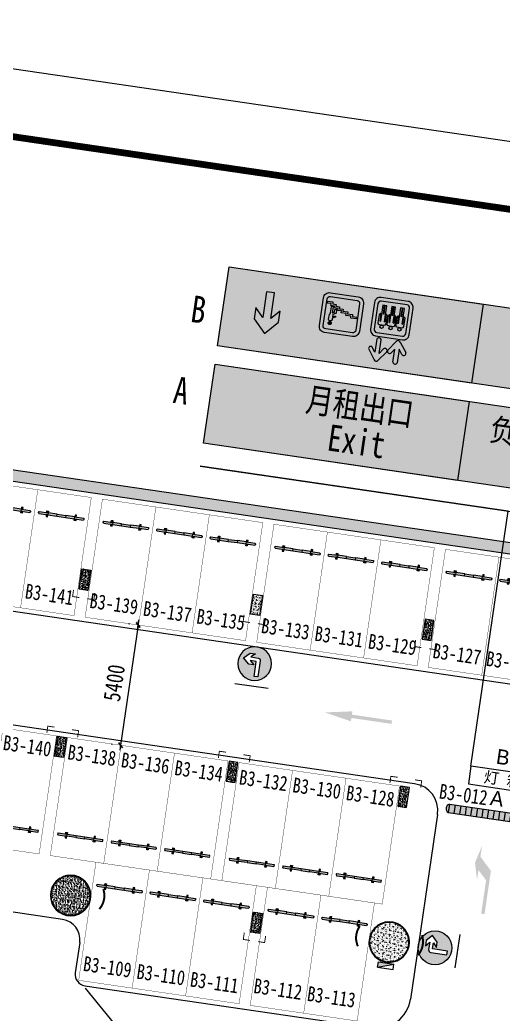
# Model space of a CAD drawing. Header units: inches. Extents: x -414268 to 632271, y -366004 to 318730.
# Drawn here: x 154010 to 175473, y 165800 to 209968 of the extents above; entities that cross this region are included whole.
import ezdxf

# ---------------------------------------------------------------- set-up
doc = ezdxf.new("R2010")
doc.units = ezdxf.units.IN
doc.header["$LTSCALE"] = 1200
doc.header["$MEASUREMENT"] = 0
doc.linetypes.add('DOTE', pattern=[2.42, 2, -0.2, 0.02, -0.2])
doc.layers.get('0').update_dxf_attribs({"linetype": 'CONTINUOUS', "lineweight": 0})
doc.layers.get('DEFPOINTS').update_dxf_attribs({"linetype": 'CONTINUOUS', "lineweight": 0})
for name, color, linetype, lineweight in [('0--PAI--', 7, 'CONTINUOUS', 0), ('0--PAI--BLACK', 7, 'CONTINUOUS', 0), ('0--PAI--BLUE', 5, 'CONTINUOUS', 0), ('0--PAI--HUANG', 40, 'CONTINUOUS', 0), ('0--尺寸', 3, 'CONTINUOUS', 0), ('0--弧型立面标', 7, 'CONTINUOUS', 0), ('0--挡车架', 7, 'CONTINUOUS', 0), ('0--灯箱字(黄底黑字)', 7, 'CONTINUOUS', 0), ('0--灯箱编号', 3, 'CONTINUOUS', 0), ('0--直行箭头', 7, 'CONTINUOUS', 0), ('0--立面标', 7, 'CONTINUOUS', 0), ('0--路缘线', 1, 'CONTINUOUS', 0), ('0--转弯箭头', 7, 'CONTINUOUS', 0), ('0-增加车位', 6, 'CONTINUOUS', 0), ('0－－车位', 4, 'CONTINUOUS', 0), ('0－－车位号码', 7, 'CONTINUOUS', 0), ('7', 7, 'CONTINUOUS', 0), ('COL-GRID-UG-2$0$A-ANNO-DIM', 7, 'CONTINUOUS', 0), ('COL-GRID-UG-2$0$A-CORE-PAR', 7, 'CONTINUOUS', 0), ('COL-GRID-UG-2$0$A-MTRL-HTC', 7, 'CONTINUOUS', 0), ('COL-GRID-UG-2$0$STR-COMP-0', 7, 'CONTINUOUS', 0), ('COL-GRID-UG-2$0$STR-COMP-4', 7, 'CONTINUOUS', 0), ('COL-HATCH', 7, 'CONTINUOUS', 0), ('COLUMN', 7, 'CONTINUOUS', 0), ('DOTE', 7, 'DOTE', 0), ('HATCH', 7, 'CONTINUOUS', 0), ('HY消火栓', 7, 'CONTINUOUS', 0), ('PUB_TEXT', 7, 'CONTINUOUS', 0), ('PUB_TITLE', 7, 'CONTINUOUS', 0), ('WALL', 7, 'CONTINUOUS', 0)]:
    doc.layers.add(name, color=color, linetype=linetype, lineweight=lineweight)
doc.layers.add('0--灯箱--字', color=7, linetype='CONTINUOUS', lineweight=0, true_color=0xf7f7f7)
doc.layers.add('0-栋牌字体', color=7, linetype='CONTINUOUS', lineweight=0, true_color=0xf7f7f7)
doc.styles.add('-宋体', font='', dxfattribs={"width": 0.8})
doc.styles.add('-黑体', font='simhei.ttf', dxfattribs={"width": 0.8})
doc.styles.add('COL-GRID-UG-1_8A_200701112', font='romans.shx', dxfattribs={"width": 0.85})
doc.styles.add('方正大黑', font='', dxfattribs={"width": 0.8})
doc.styles.get('-宋体').set_extended_font_data('SimSun')
doc.styles.get('方正大黑').set_extended_font_data('FZDaHei-B02S')
doc.dimstyles.new('DIMN150', dxfattribs={"dimscale": 1.5, "dimtxt": 250, "dimasz": 1, "dimexe": 250, "dimexo": 300, "dimgap": 150, "dimtad": 1, "dimdec": 0, "dimzin": 0, "dimdsep": 46, "dimtxsty": 'COL-GRID-UG-1_8A_200701112', "dimblk": '_DIMX', "dimcen": 0.09, "dimdle": 0.375, "dimclrd": 1, "dimclre": 1, "dimclrt": 7, "dimadec": 0, "dimazin": 0, "dimtfac": 1, "dimtdec": 0, "dimtix": 1, "dimtmove": 0, "dimatfit": 3, "dimldrblk": '_DIMX', "dimfxl": 250, "dimtolj": 1, "dimtzin": 0, "dimarcsym": 0})

# ---------------------------------------------------------------- blocks, each defined once
blk = doc.blocks.new('COL-GRID-UG-2$0$_8')
at = {"layer": 'COL-GRID-UG-2$0$STR-COMP-4'}
h = blk.add_hatch(dxfattribs=at)
h.set_pattern_fill('AR-CONC', color=251, scale=0.02, angle=8.3206, style=0)
h.set_pattern_definition([(50, (-65.09035, -5.26929), (0.14345204, -0.01255043), [0.015, -0.165]), (355, (-65.09035, -5.26929), (-0.02775027, 0.15043843), [0.012, -0.132]), (100.4514, (-65.0784, -5.27034), (0.11570188, 0.1378879), [0.01274804, -0.14022842]), (46.1842, (-65.09035, -5.2293), (0.2134482, -0.0331038), [0.0225, -0.2475]), (96.6356, (-65.07256, -5.23205), (0.18693254, 0.1948236), [0.01912206, -0.2103426]), (351.1842, (-65.09035, -5.2293), (0.1869324, 0.1948237), [0.018, -0.198]), (21, (-65.07035, -5.23929), (0.1193814, -0.08052378), [0.015, -0.165]), (326, (-65.07035, -5.23929), (0.04866307, 0.14503), [0.012, -0.132]), (71.4514, (-65.0604, -5.246), (0.16804453, 0.0645061), [0.01274804, -0.14022842]), (37.5, (-65.09035, -5.26929), (0.00243197, 0.06657877), [0, -0.1304, 0, -0.134, 0, -0.1325]), (7.5, (-65.09035, -5.26929), (0.05261391, 0.07888234), [0, -0.0764, 0, -0.1274, 0, -0.0505]), (327.5, (-65.13495, -5.26929), (0.106764487, -0.004510974), [0, -0.05, 0, -0.156, 0, -0.207]), (317.5, (-65.15495, -5.26929), (0.11663723, 0.020021), [0, -0.065, 0, -0.1036, 0, -0.147])])
h.paths.add_polyline_path([(0.45, -0.2), (-0.45, -0.2), (-0.45, 0.2), (0.45, 0.2)])
at = {"layer": 'COL-GRID-UG-2$0$STR-COMP-0'}
blk.add_lwpolyline([(0.45, -0.2), (-0.45, -0.2), (-0.45, 0.2), (0.45, 0.2)], close=True, dxfattribs=at)
blk = doc.blocks.new('COL-GRID-UG-2$0$COL_1_80')
at = {"layer": 'COL-GRID-UG-2$0$A-MTRL-HTC'}
h = blk.add_hatch(dxfattribs=at)
h.set_pattern_fill('STEEL', color=256, scale=0.5, style=0)
h.set_pattern_definition([(315, (21.45, -21.45), (-0.04419417, -0.04419417), []), (315, (21.45, -21.48125), (-0.04419417, -0.04419417), [])])
edge = h.paths.add_edge_path(flags=16)
edge.add_arc((0, 0), 0.875, 0, 360)
edge = h.paths.add_edge_path()
edge.add_arc((0, 0), 0.9, 0, 360)
h = blk.add_hatch(dxfattribs=at)
h.set_pattern_fill('AR-CONC', color=256, scale=0.025, style=0)
h.set_pattern_definition([(310, (21.45, -21.45), (0.17931505, 0.015688), [0.01875, -0.20625]), (5, (21.45, -21.45), (-0.0346878, -0.188048), [0.015, -0.165]), (259.5486, (21.46494, -21.4487), (0.1446273, -0.1723599), [0.015935, -0.1752855]), (313.8158, (21.45, -21.5), (0.2668103, 0.0413798), [0.028125, -0.309375]), (263.3644, (21.47223, -21.49655), (0.2336657, -0.2435295), [0.0239026, -0.2629282]), (8.8158, (21.45, -21.5), (0.2336655, -0.2435297), [0.0225, -0.2475]), (339, (21.475, -21.4875), (0.14922676, 0.1006547), [0.01875, -0.20625]), (34, (21.475, -21.4875), (0.0608288, -0.1812875), [0.015, -0.165]), (288.5486, (21.48744, -21.47911), (0.2100557, -0.0806326), [0.015935, -0.1752855]), (322.5, (21.45, -21.45), (0.00303996, -0.08322346), [0, -0.163, 0, -0.1675, 0, -0.165625]), (352.5, (21.45, -21.45), (0.06576738, -0.09860293), [0, -0.0955, 0, -0.15925, 0, -0.063125]), (32.5, (21.39425, -21.45), (0.13345561, 0.00563872), [0, -0.0625, 0, -0.195, 0, -0.25875]), (42.5, (21.36925, -21.45), (0.14579654, -0.02502625), [0, -0.08125, 0, -0.1295, 0, -0.18375])])
edge = h.paths.add_edge_path()
edge.add_arc((0, 0), 0.875, 0, 360)
at = {"layer": 'COL-GRID-UG-2$0$A-CORE-PAR'}
for radius in [0.9, 0.875]:
    blk.add_circle((0, 0), radius, dxfattribs=at)
blk = doc.blocks.new('HY')
for p, q in [((0, 0), (0.24, 0)), ((0, 0), (0.24, -0.7)), ((0, 0), (0, -0.7)), ((0.24, 0), (0.24, -0.7)), ((0, -0.7), (0.24, -0.7))]:
    blk.add_line(p, q)
blk.add_solid([(0, 0), (0.24, 0), (0.24, -0.7)])
blk = doc.blocks.new('A$C47DC52A3')
at = {"layer": 'DOTE'}
blk.add_circle((13969, 13969), 13969, dxfattribs=at)
at = {"layer": 'WALL'}
blk.add_lwpolyline([(16019, 24119), (16278, 24119), (16278, 23369), (16019, 23369), (16019, 21869), (16169, 21869), (16169, 23269), (16378, 23269), (16378, 24119), (16169, 24119), (16169, 24119), (16019, 24119)], close=True, dxfattribs=at)
blk = doc.blocks.new('A$C6F4820FC')
at = {"layer": '0--挡车架'}
h = blk.add_hatch(color=256, dxfattribs=at)
h.paths.add_polyline_path([(2018, 79, 0.395204), (2018, 169), (1617, 169), (1617, 79), (1684, 79)])
h.paths.add_polyline_path([(819, 169), (819, 79), (1217, 79), (1217, 169)])
h.paths.add_polyline_path([(418, 79), (418, 169), (351, 169), (18, 169, 0.395204), (18, 79)])
h = blk.add_hatch(color=256, dxfattribs=at)
h.paths.add_polyline_path([(1617, 169), (1684, 169), (1684, 249), (1617, 249)])
h.paths.add_polyline_path([(1639, 209, -1), (1663, 209, -1)], flags=16)
h.paths.add_polyline_path([(1617, 0), (1684, 0), (1684, 79), (1617, 79)])
h.paths.add_polyline_path([(1639, 40, -1), (1663, 40, -1)], flags=16)
h.paths.add_polyline_path([(351, 249), (351, 169), (418, 169), (418, 249)])
h.paths.add_polyline_path([(397, 209, 1), (372, 209, 1)], flags=16)
h.paths.add_polyline_path([(418, 79), (351, 79), (351, 0), (418, 0)])
h.paths.add_polyline_path([(372, 40, -1), (397, 40, -1)], flags=16)
h = blk.add_hatch(color=40, dxfattribs=at)
h.paths.add_polyline_path([(1217, 169), (1217, 79), (1617, 79), (1617, 169)])
h.paths.add_polyline_path([(819, 79), (819, 169), (418, 169), (418, 79)])
for p, q in [((18, 169), (418, 169)), ((18, 79), (418, 79)), ((819, 169), (1217, 169)), ((819, 79), (1217, 79)), ((1617, 169), (2018, 169)), ((1617, 79), (2018, 79))]:
    blk.add_line(p, q, dxfattribs=at)
for points in [[(418, 169), (351, 169), (351, 249), (418, 249)], [(418, 79), (351, 79), (351, 0), (418, 0)], [(1617, 169), (1684, 169), (1684, 249), (1617, 249)], [(1617, 79), (1684, 79), (1684, 0), (1617, 0)]]:
    blk.add_lwpolyline(points, close=True, dxfattribs=at)
at = {"layer": '0--挡车架', "color": 0}
for points in [[(819, 169), (819, 79), (418, 79), (418, 169)], [(1617, 169), (1617, 79), (1217, 79), (1217, 169)]]:
    blk.add_lwpolyline(points, close=True, dxfattribs=at)
at = {"layer": '0--挡车架'}
for centre in [(385, 209), (385, 40), (1651, 209), (1651, 40)]:
    blk.add_circle(centre, 12.1, dxfattribs=at)
for centre, start, end in [((66, 124), 136.8717, 223.1283), ((1970, 124), 316.8717, 43.1283)]:
    blk.add_arc(centre, 65.8, start, end, dxfattribs=at)
blk = doc.blocks.new('A$C001A7B1A')
at = {"layer": '0－－车位', "const_width": 15}
blk.add_lwpolyline([(2407, 5308), (7, 5308), (7, 7), (2407, 7)], close=True, dxfattribs=at)
at = {"layer": '0--挡车架'}
blk.add_blockref('A$C6F4820FC', (190, 883), dxfattribs=at)
blk = doc.blocks.new('A$C29882D7A')
at = {"layer": '0--PAI--BLACK'}
h = blk.add_hatch(color=256, dxfattribs=at)
h.paths.add_polyline_path([(3875, 380), (3875, 0, 0.657895)])
h.paths.add_polyline_path([(3375, 0), (3625, 0), (3625, 380), (3375, 380)])
h.paths.add_polyline_path([(3125, 380), (2875, 380), (2875, 0), (3125, 0)])
h.paths.add_polyline_path([(2625, 380), (2375, 380), (2375, 0), (2625, 0)])
h.paths.add_polyline_path([(2125, 380), (1875, 380), (1875, 0), (2125, 0)])
h.paths.add_polyline_path([(1375, 0), (1625, 0), (1625, 380), (1375, 380)])
h.paths.add_polyline_path([(1125, 380), (875, 380), (875, 0), (1125, 0)])
h.paths.add_polyline_path([(375, 0), (625, 0), (625, 380), (375, 380)])
h.paths.add_polyline_path([(125, 0), (125, 380, 0.657895)])
at = {"layer": '0--PAI--HUANG'}
h = blk.add_hatch(color=40, dxfattribs=at)
h.paths.add_polyline_path([(3625, 0), (3875, 0), (3875, 380), (3625, 380)])
h.paths.add_polyline_path([(3125, 0), (3375, 0), (3375, 380), (3125, 380)])
h.paths.add_polyline_path([(2875, 380), (2625, 380), (2625, 0), (2875, 0)])
h.paths.add_polyline_path([(2125, 0), (2375, 0), (2375, 380), (2125, 380)])
h.paths.add_polyline_path([(1875, 380), (1625, 380), (1625, 0), (1875, 0)])
h.paths.add_polyline_path([(1125, 0), (1375, 0), (1375, 380), (1125, 380)])
h.paths.add_polyline_path([(625, 0), (875, 0), (875, 380), (625, 380)])
h.paths.add_polyline_path([(375, 380), (125, 380), (125, 0), (375, 0)])
for p, q in [((125, 380), (3875, 380)), ((125, 380), (125, 0)), ((125, 0), (3875, 0)), ((375, 380), (375, 0)), ((625, 380), (625, 0)), ((875, 380), (875, 0)), ((1125, 380), (1125, 0)), ((1375, 380), (1375, 0)), ((1625, 380), (1625, 0)), ((1875, 380), (1875, 0)), ((2125, 380), (2125, 0)), ((2375, 380), (2375, 0)), ((2625, 380), (2625, 0)), ((2875, 380), (2875, 0)), ((3125, 380), (3125, 0)), ((3375, 380), (3375, 0)), ((3625, 380), (3625, 0)), ((3875, 380), (3875, 0))]:
    blk.add_line(p, q)
for centre, start, end in [((207, 190), 113.3186, 246.6814), ((3793, 190), 293.3186, 66.6814)]:
    blk.add_arc(centre, 207, start, end)
blk = doc.blocks.new('_DIMX')
blk.add_line((-150, 0), (150, 0))
at = {"const_width": 50}
blk.add_lwpolyline([(-70, -70), (70, 70)], dxfattribs=at)
blk = doc.blocks.new('*D270')
at = {"layer": '0--尺寸', "color": 0, "lineweight": -2}
for p, q in [((159263, 183085), (158482, 177745)), ((158839, 183149), (158892, 183141)), ((158058, 177806), (158111, 177798))]:
    blk.add_line(p, q, dxfattribs=at)
at = {"layer": 'DEFPOINTS', "color": 0}
for p in [(159284, 183084), (158482, 177743), (158503, 177740)]:
    blk.add_point(p, dxfattribs=at)
at = {"layer": '0--尺寸', "color": 0, "lineweight": -2, "xscale": 1.5, "yscale": 1.5, "zscale": 1.5}
for p, rotation in [((159263, 183087), 81.6793996836047), ((158482, 177743), 261.6793996836047)]:
    blk.add_blockref('_DIMX', p, dxfattribs=dict(at, rotation=rotation))
at = {"layer": '0--尺寸', "color": 7, "insert": (158201, 180513), "char_height": 750, "attachment_point": 5, "rotation": 81.6794, "style": '-黑体'}
blk.add_mtext('\\A1;5400', dxfattribs=at)
blk = doc.blocks.new('*D298')
at = {"layer": '0--尺寸', "color": 0, "lineweight": -2}
for p, q in [((156907, 166954), (158918, 164491)), ((154321, 161222), (158680, 164781)), ((152546, 163393), (154557, 160930))]:
    blk.add_line(p, q, dxfattribs=at)
at = {"layer": 'DEFPOINTS', "color": 0}
for p in [(156623, 167303), (158681, 164782), (152261, 163742)]:
    blk.add_point(p, dxfattribs=at)
at = {"layer": '0--尺寸', "color": 0, "lineweight": -2, "xscale": 1.5, "yscale": 1.5, "zscale": 1.5}
for p, rotation in [((158681, 164782), 39.23030489108013), ((154320, 161221), 219.2303048910802)]:
    blk.add_blockref('_DIMX', p, dxfattribs=dict(at, rotation=rotation))
at = {"layer": '0--尺寸', "color": 7, "insert": (156071, 163527), "char_height": 750, "attachment_point": 5, "rotation": 39.2303, "style": '-黑体'}
blk.add_mtext('\\A1;5630', dxfattribs=at)
blk = doc.blocks.new('A$C7C86658F')
at = {"lineweight": 0, "ltscale": 5}
blk.add_lwpolyline([(-6107, 112213), (-3107, 112213), (-3107, 113013), (-6107, 113013)], close=True, dxfattribs=at)
at = {"layer": 'PUB_TEXT', "style": '-宋体'}
blk.add_text('灯 箱', height=500, dxfattribs=at).set_placement((-5467, 112392))
blk = doc.blocks.new('A$C05C00BD5')
blk.add_blockref('A$C7C86658F', (15918, -1756))
at = {"color": 1, "style": '方正大黑'}
for s, p in [('B', (10869, 111531)), ('A', (10869, 109671))]:
    blk.add_text(s, height=662, dxfattribs=at).set_placement(p)
blk = doc.blocks.new('A$C744A17C1')
at = {"true_color": 0xf7f7f7}
h = blk.add_hatch(color=7, dxfattribs=at)
edge = h.paths.add_edge_path()
edge.add_line((-3036, 95701), (-4283, 95701))
edge.add_arc((-4283, 95427), 273, 90, 180)
edge.add_line((-4556, 95427), (-4556, 94185))
edge.add_arc((-4283, 94185), 273, 180, 270)
edge.add_line((-4283, 93912), (-3036, 93912))
edge.add_arc((-3036, 94185), 273, 270, 360)
edge.add_line((-2763, 94185), (-2763, 95427))
edge.add_arc((-3036, 95427), 273, 0, 90)
edge = h.paths.add_edge_path(flags=16)
edge.add_line((-3061, 95535), (-4258, 95535))
edge.add_arc((-4258, 95403), 132, 90, 180)
edge.add_line((-4390, 95403), (-4390, 94210))
edge.add_arc((-4258, 94210), 132, 180, 270)
edge.add_line((-4258, 94078), (-3061, 94078))
edge.add_arc((-3061, 94210), 132, 270, 360)
edge.add_line((-2928, 94210), (-2928, 95403))
edge.add_arc((-3061, 95403), 132, 0, 90)
for points in [[(-4150, 94529), (-4150, 94521), (-4147, 94514), (-4143, 94507), (-4138, 94502), (-4126, 94495), (-4111, 94492), (-4097, 94495), (-4091, 94497), (-4085, 94502), (-4080, 94507), (-4076, 94514), (-4074, 94521), (-4073, 94530), (-4073, 94786), (-3976, 94739), (-3975, 94643), (-3974, 94633), (-3972, 94625), (-3968, 94617), (-3963, 94612), (-3957, 94607), (-3951, 94604), (-3936, 94601), (-3922, 94603), (-3916, 94606), (-3910, 94611), (-3905, 94616), (-3901, 94623), (-3898, 94631), (-3898, 94641), (-3898, 94756), (-3900, 94770), (-3905, 94780), (-3913, 94789), (-3922, 94795), (-3922, 94795), (-4039, 94850), (-4039, 94962), (-3945, 94916), (-3932, 94912), (-3920, 94914), (-3911, 94919), (-3905, 94927), (-3902, 94936), (-3904, 94946), (-3910, 94955), (-3915, 94960), (-3922, 94963), (-4039, 95021), (-4039, 95091), (-4041, 95107), (-4046, 95120), (-4053, 95132), (-4063, 95141), (-4074, 95148), (-4086, 95154), (-4100, 95156), (-4114, 95158), (-4128, 95157), (-4142, 95154), (-4155, 95148), (-4166, 95141), (-4175, 95132), (-4183, 95121), (-4188, 95108), (-4190, 95093), (-4190, 94884), (-4189, 94874), (-4186, 94864), (-4177, 94847), (-4164, 94833), (-4150, 94822), (-4150, 94794)], [(-4106, 95186), (-4093, 95189), (-4081, 95195), (-4071, 95203), (-4063, 95213), (-4056, 95224), (-4052, 95236), (-4051, 95250), (-4052, 95263), (-4056, 95275), (-4063, 95286), (-4071, 95296), (-4081, 95304), (-4093, 95310), (-4106, 95314), (-4119, 95315), (-4134, 95314), (-4146, 95310), (-4158, 95304), (-4168, 95296), (-4176, 95286), (-4182, 95275), (-4187, 95263), (-4188, 95250), (-4187, 95236), (-4182, 95224), (-4176, 95213), (-4168, 95203), (-4158, 95195), (-4146, 95189), (-4133, 95186), (-4119, 95184)]]:
    blk.add_hatch(color=256).paths.add_polyline_path(points)
blk.add_hatch(color=7, dxfattribs=at).paths.add_polyline_path([(-2973, 94899), (-3229, 94898), (-3229, 94814), (-3456, 94813), (-3456, 94729), (-3683, 94728), (-3683, 94643), (-3849, 94643), (-3848, 94559), (-4016, 94558), (-4016, 94474), (-4177, 94473), (-4177, 94389), (-4338, 94388), (-4337, 94303), (-4113, 94304), (-4113, 94389), (-3952, 94389), (-3952, 94474), (-3789, 94474), (-3789, 94559), (-3621, 94559), (-3621, 94636), (-3621, 94644), (-3394, 94644), (-3395, 94729), (-3167, 94729), (-3168, 94814), (-2973, 94814)])
at = {"color": 7, "lineweight": 0, "ltscale": 5, "true_color": 0xf7f7f7}
for points in [[(-3036, 95701), (-4283, 95701, 0.414214), (-4556, 95427), (-4556, 94185, 0.414214), (-4283, 93912), (-3036, 93912, 0.414214), (-2763, 94185), (-2763, 95427, 0.414214)], [(-3061, 95535), (-4258, 95535, 0.414214), (-4390, 95403), (-4390, 94210, 0.414214), (-4258, 94078), (-3061, 94078, 0.414214), (-2928, 94210), (-2928, 95403, 0.414214)]]:
    blk.add_lwpolyline(points, format="xyb", close=True, dxfattribs=at)
at = {"color": 7, "true_color": 0xf7f7f7}
blk.add_lwpolyline([(-2972, 94814), (-2973, 94899), (-3229, 94898), (-3229, 94814), (-3456, 94813), (-3456, 94729), (-3683, 94728), (-3683, 94643), (-3849, 94643), (-3848, 94559), (-4016, 94558), (-4016, 94474), (-4177, 94473), (-4177, 94389), (-4338, 94388), (-4337, 94303), (-4113, 94304), (-4113, 94389), (-3952, 94389), (-3952, 94474), (-3789, 94474), (-3789, 94559), (-3621, 94559), (-3621, 94636), (-3621, 94644), (-3394, 94644), (-3395, 94729), (-3167, 94729), (-3168, 94814), (-2973, 94814), (-2973, 94899)], dxfattribs=at)
at = {"layer": '0-栋牌字体', "linetype": 'ByBlock'}
for points in [[(-4150, 94529), (-4150, 94521), (-4147, 94514), (-4143, 94507), (-4138, 94502), (-4126, 94495), (-4111, 94492), (-4097, 94495), (-4091, 94497), (-4085, 94502), (-4080, 94507), (-4076, 94514), (-4074, 94521), (-4073, 94530), (-4073, 94786), (-3976, 94739), (-3975, 94643), (-3974, 94633), (-3972, 94625), (-3968, 94617), (-3963, 94612), (-3957, 94607), (-3951, 94604), (-3936, 94601), (-3922, 94603), (-3916, 94606), (-3910, 94611), (-3905, 94616), (-3901, 94623), (-3898, 94631), (-3898, 94641), (-3898, 94756), (-3900, 94770), (-3905, 94780), (-3913, 94789), (-3922, 94795), (-3922, 94795), (-4039, 94850), (-4039, 94962), (-3945, 94916), (-3932, 94912), (-3920, 94914), (-3911, 94919), (-3905, 94927), (-3902, 94936), (-3904, 94946), (-3910, 94955), (-3915, 94960), (-3922, 94963), (-4039, 95021), (-4039, 95091), (-4041, 95107), (-4046, 95120), (-4053, 95132), (-4063, 95141), (-4074, 95148), (-4086, 95154), (-4100, 95156), (-4114, 95158), (-4128, 95157), (-4142, 95154), (-4155, 95148), (-4166, 95141), (-4175, 95132), (-4183, 95121), (-4188, 95108), (-4190, 95093), (-4190, 94884), (-4189, 94874), (-4186, 94864), (-4177, 94847), (-4164, 94833), (-4150, 94822), (-4150, 94794)], [(-4106, 95186), (-4093, 95189), (-4081, 95195), (-4071, 95203), (-4063, 95213), (-4056, 95224), (-4052, 95236), (-4051, 95250), (-4052, 95263), (-4056, 95275), (-4063, 95286), (-4071, 95296), (-4081, 95304), (-4093, 95310), (-4106, 95314), (-4119, 95315), (-4134, 95314), (-4146, 95310), (-4158, 95304), (-4168, 95296), (-4176, 95286), (-4182, 95275), (-4187, 95263), (-4188, 95250), (-4187, 95236), (-4182, 95224), (-4176, 95213), (-4168, 95203), (-4158, 95195), (-4146, 95189), (-4133, 95186), (-4119, 95184)]]:
    blk.add_lwpolyline(points, close=True, dxfattribs=at)
blk = doc.blocks.new('A$C50091FAB')
at = {"layer": '0--PAI--BLUE'}
h = blk.add_hatch(color=256, dxfattribs=at)
edge = h.paths.add_edge_path()
edge.add_arc((300, 400), 300, 0, 360)
edge = h.paths.add_edge_path(flags=16)
edge.add_line((312, 574), (384, 507))
edge.add_line((384, 507), (254, 507))
edge.add_arc((254, 463), 44, 90, 180)
edge.add_line((210, 463), (210, 174))
edge.add_line((210, 174), (276, 174))
edge.add_line((276, 174), (276, 436))
edge.add_arc((281, 436), 5, 90, 180, ccw=False)
edge.add_line((281, 441), (384, 441))
edge.add_line((384, 441), (312, 374))
edge.add_line((312, 374), (404, 374))
edge.add_line((404, 374), (512, 474))
edge.add_line((512, 474), (404, 574))
edge.add_line((404, 574), (312, 574))
at = {"layer": '0--PAI--'}
blk.add_lwpolyline([(312, 574), (384, 507), (254, 507, 0.414214), (210, 463), (210, 174), (276, 174), (276, 436, -0.414214), (281, 441), (384, 441), (312, 374), (404, 374), (512, 474), (404, 574)], format="xyb", close=True, dxfattribs=at)
blk.add_circle((300, 400), 300, dxfattribs=at)
at = {"layer": '7'}
blk.add_line((600, 0), (0, 0), dxfattribs=at)

msp = doc.modelspace()

# ---------------------------------------------------------------- hatches: boundary and pattern name
for points in [[(174581.7, 197343.5), (163302.7, 198993), (162789.1, 195481.4), (174068.1, 193831.8)], [(173448.5, 189508.5), (173962, 193020.1), (162683.1, 194669.7), (162169.5, 191158.1)]]:
    msp.add_hatch(color=250).paths.add_polyline_path(points)
at = {"lineweight": 0, "ltscale": 5, "true_color": 0xf7f7f7}
h = msp.add_hatch(color=7, dxfattribs=at)
edge = h.paths.add_edge_path(flags=0)
edge.add_arc((170863.7, 196217.9), 74, 351.6794, 711.6794, ccw=False)
edge = h.paths.add_edge_path(flags=0)
edge.add_arc((170472.1, 196275.2), 74, 351.6794, 711.6794, ccw=False)
edge = h.paths.add_edge_path(flags=0)
edge.add_arc((170076.6, 196333.1), 74, 351.6794, 711.6794, ccw=False)
edge = h.paths.add_edge_path()
edge.add_line((169810, 195928.2), (171001, 195754))
edge.add_arc((171039.2, 196015.1), 263.9, 621.6794, 711.6794)
edge.add_line((171300.4, 195976.9), (171474, 197163.9))
edge.add_arc((171212.8, 197202.1), 263.9, 711.6794, 801.6794)
edge.add_line((171251, 197463.2), (170060, 197637.4))
edge.add_arc((170021.8, 197376.3), 263.9, 441.6794, 531.6794)
edge.add_line((169760.6, 197414.5), (169587, 196227.5))
edge.add_arc((169848.2, 196189.3), 263.9, 531.6794, 621.6794)
edge = h.paths.add_edge_path(flags=16)
edge.add_line((169856.9, 196083), (171000.4, 195915.7))
edge.add_arc((171019, 196042.3), 128, 621.6794, 711.6794)
edge.add_line((171145.6, 196023.8), (171312.2, 197163.3))
edge.add_arc((171185.6, 197181.8), 128, 711.6794, 801.6794)
edge.add_line((171204.1, 197308.4), (170060.5, 197475.7))
edge.add_arc((170042, 197349.1), 128, 441.6794, 531.6794)
edge.add_line((169915.4, 197367.6), (169748.8, 196228.1))
edge.add_arc((169875.4, 196209.6), 128, 531.6794, 621.6794)
edge = h.paths.add_edge_path(flags=0)
edge.add_line((170985.8, 196446.2), (171003.9, 196443.6))
edge.add_line((171003.9, 196443.6), (171050.4, 196761.9))
edge.add_arc((171058.3, 196760.8), 8, 441.6794, 531.6794, ccw=False)
edge.add_line((171059.5, 196768.7), (171076.1, 196766.2))
edge.add_arc((171075, 196758.3), 8, 399.75941, 441.6794, ccw=False)
edge.add_line((171081.1, 196763.4), (171089.4, 196753.5))
edge.add_line((171089.4, 196753.5), (171116.4, 196721))
edge.add_arc((171110.3, 196715.9), 8, 351.6794, 399.75941, ccw=False)
edge.add_line((171118.2, 196714.8), (171064.4, 196347.2))
edge.add_arc((171001.1, 196356.5), 64, 621.6794, 711.6794, ccw=False)
edge.add_line((170991.9, 196293.2), (170756.5, 196327.6))
edge.add_arc((170765.8, 196390.9), 64, 531.6794, 621.6794, ccw=False)
edge.add_line((170702.5, 196400.2), (170754.1, 196752.9))
edge.add_line((170754.1, 196752.9), (170804.2, 196802.7))
edge.add_arc((170809.8, 196797), 8, 441.6794, 494.85909, ccw=False)
edge.add_line((170811, 196805), (170837.9, 196801))
edge.add_arc((170836.8, 196793.1), 8, 351.6794, 441.6794, ccw=False)
edge.add_line((170844.7, 196791.9), (170798.1, 196473.3))
edge.add_line((170798.1, 196473.3), (170817.3, 196470.5))
edge.add_line((170817.3, 196470.5), (170920.1, 197173.2))
edge.add_line((170920.1, 197173.2), (170997, 197162))
edge.add_line((170997, 197162), (170941.6, 196783.6))
edge.add_line((170941.6, 196783.6), (170956.2, 196781.5))
edge.add_line((170956.2, 196781.5), (171011.5, 197159.9))
edge.add_line((171011.5, 197159.9), (171088.5, 197148.6))
edge.add_line((171088.5, 197148.6), (170985.8, 196446.2))
edge = h.paths.add_edge_path(flags=0)
edge.add_line((170594.2, 196503.5), (170612.3, 196500.8))
edge.add_line((170612.3, 196500.8), (170658.8, 196819.2))
edge.add_arc((170666.7, 196818), 8, 441.6794, 531.6794, ccw=False)
edge.add_line((170667.9, 196826), (170684.5, 196823.5))
edge.add_arc((170683.4, 196815.6), 8, 399.75941, 441.6794, ccw=False)
edge.add_line((170689.5, 196820.7), (170697.8, 196810.8))
edge.add_line((170697.8, 196810.8), (170724.8, 196778.3))
edge.add_arc((170718.6, 196773.2), 8, 351.6794, 399.75941, ccw=False)
edge.add_line((170726.6, 196772), (170672.8, 196404.5))
edge.add_arc((170609.5, 196413.8), 64, 621.6794, 711.6794, ccw=False)
edge.add_line((170600.2, 196350.4), (170364.9, 196384.9))
edge.add_arc((170374.2, 196448.2), 64, 531.6794, 621.6794, ccw=False)
edge.add_line((170310.9, 196457.4), (170362.5, 196810.1))
edge.add_line((170362.5, 196810.1), (170412.5, 196860))
edge.add_arc((170418.2, 196854.3), 8, 441.6794, 494.85909, ccw=False)
edge.add_line((170419.3, 196862.2), (170446.3, 196858.3))
edge.add_arc((170445.2, 196850.4), 8, 351.6794, 441.6794, ccw=False)
edge.add_line((170453.1, 196849.2), (170406.5, 196530.5))
edge.add_line((170406.5, 196530.5), (170425.7, 196527.7))
edge.add_line((170425.7, 196527.7), (170528.5, 197230.5))
edge.add_line((170528.5, 197230.5), (170605.3, 197219.3))
edge.add_line((170605.3, 197219.3), (170550, 196840.9))
edge.add_line((170550, 196840.9), (170564.5, 196838.7))
edge.add_line((170564.5, 196838.7), (170619.9, 197217.1))
edge.add_line((170619.9, 197217.1), (170696.9, 197205.9))
edge.add_line((170696.9, 197205.9), (170594.2, 196503.5))
edge = h.paths.add_edge_path(flags=0)
edge.add_line((170199, 196561.3), (170217.1, 196558.6))
edge.add_line((170217.1, 196558.6), (170263.6, 196877))
edge.add_arc((170271.6, 196875.8), 8, 441.6794, 531.6794, ccw=False)
edge.add_line((170272.7, 196883.7), (170289.4, 196881.3))
edge.add_arc((170288.2, 196873.4), 8, 399.75941, 441.6794, ccw=False)
edge.add_line((170294.3, 196878.5), (170302.6, 196868.6))
edge.add_line((170302.6, 196868.6), (170329.6, 196836.1))
edge.add_arc((170323.5, 196831), 8, 351.6794, 399.75941, ccw=False)
edge.add_line((170331.4, 196829.8), (170277.6, 196462.3))
edge.add_arc((170214.3, 196471.5), 64, 621.6794, 711.6794, ccw=False)
edge.add_line((170205.1, 196408.2), (169969.7, 196442.7))
edge.add_arc((169979, 196506), 64, 531.6794, 621.6794, ccw=False)
edge.add_line((169915.7, 196515.2), (169967.3, 196867.9))
edge.add_line((169967.3, 196867.9), (170017.4, 196917.8))
edge.add_arc((170023, 196912.1), 8, 441.6794, 494.85909, ccw=False)
edge.add_line((170024.2, 196920), (170051.2, 196916.1))
edge.add_arc((170050, 196908.2), 8, 351.6794, 441.6794, ccw=False)
edge.add_line((170057.9, 196907), (170011.3, 196588.3))
edge.add_line((170011.3, 196588.3), (170030.5, 196585.5))
edge.add_line((170030.5, 196585.5), (170133.3, 197288.3))
edge.add_line((170133.3, 197288.3), (170210.2, 197277))
edge.add_line((170210.2, 197277), (170154.8, 196898.7))
edge.add_line((170154.8, 196898.7), (170169.4, 196896.5))
edge.add_line((170169.4, 196896.5), (170224.7, 197274.9))
edge.add_line((170224.7, 197274.9), (170301.8, 197263.6))
edge.add_line((170301.8, 197263.6), (170199, 196561.3))
at = {"lineweight": 0, "ltscale": 5}
for points in [[(179920.8, 192975.9), (174068.1, 193831.8), (174581.7, 197343.5), (180434.4, 196487.5)], [(173962, 193020.1), (179814.8, 192164.2), (179301.2, 188652.5), (173448.5, 189508.5)]]:
    msp.add_hatch(color=152, dxfattribs=at).paths.add_polyline_path(points)
at = {"lineweight": 0, "ltscale": 5, "true_color": 0xf7f7f7}
for points in [[(169916.4, 194845, -0.6624751), (169743.1, 194870.3), (169502.9, 195342.5, -0.8769134), (169660.2, 195428.3), (169777.1, 195206.4), (169862.4, 195789.6, -0.7104157), (170058.3, 195760.9), (169969.4, 195152.7), (170154.1, 195351.6, -0.9042848), (170292.9, 195207.3)], [(171150.7, 195195.7, -0.9042848), (170976.4, 195097.3), (170856.4, 195340.8), (170767.4, 194732.5, -0.7104157), (170571.5, 194761.2), (170656.8, 195344.3), (170481.2, 195165.3, -0.8769134), (170355.1, 195292.5), (170720.4, 195676.1, -0.6624751), (170893.7, 195650.8)]]:
    msp.add_hatch(color=7, dxfattribs=at).paths.add_polyline_path(points)
at = {"layer": '0--灯箱--字'}
msp.add_hatch(color=256, dxfattribs=at).paths.add_polyline_path([(164872.5, 196040.9), (165492.9, 196537.5), (165565, 197030.9), (165149.4, 196698.2), (165316, 197837.7), (164962.1, 197889.4), (164795.4, 196749.9), (164492.5, 197187.7), (164420.4, 196694.4)])
at = {"layer": '0--灯箱--字', "true_color": 0xf7f7f7}
msp.add_hatch(color=7, dxfattribs=at).paths.add_polyline_path([(163300, 192894.4), (163928.4, 193329.2), (164402.7, 193259.8), (163981.7, 192968.5), (165077.4, 192808.2), (165027.7, 192467.9), (163932, 192628.2), (164251.9, 192228.5), (163777.5, 192297.9)])
at = {"layer": '0--直行箭头'}
msp.add_hatch(color=256, dxfattribs=at).paths.add_polyline_path([(167559.3, 179202.5), (168779.3, 179251.4), (168757.6, 179103), (170538.6, 178842.5), (170516.9, 178694.1), (168735.9, 178954.6), (168714.1, 178806.2)])
at = {"layer": '0--转弯箭头'}
msp.add_hatch(color=256, dxfattribs=at).paths.add_polyline_path([(174224.9, 172523.3), (174538.5, 173286), (174466.2, 172791.2), (174930.8, 172167.4), (174844, 171573.7), (174648.6, 170238), (174500.2, 170259.7), (174717.3, 171743.9), (174379.4, 172197.5), (174314.2, 171752.3)])
at = {"layer": 'HATCH'}
h = msp.add_hatch(color=256, dxfattribs=at)
edge = h.paths.add_edge_path()
edge.add_line((194597.4, 107341.2), (200599.8, 183104.9))
edge.add_line((200599.8, 183104.9), (125182.7, 194134.8))
edge.add_arc((122486.1, 278690), 84598.2, 258.82023, 271.826634, ccw=False)
edge.add_arc((860898.9, 150283.3), 756180.3, 176.5569181, 182.0416388)
edge.add_arc((115192.3, 123700), 10000, 182.04164, 261.67951)
edge.add_line((113745.2, 113805.3), (188891.3, 102815.2))
edge.add_line((188891.3, 102815.2), (194597.4, 107341.2))
edge = h.paths.add_edge_path(flags=16)
edge.add_line((194116.2, 107597.7), (200064.4, 182677.9))
edge.add_line((200064.4, 182677.9), (125154.2, 193633.7))
edge.add_arc((122486.1, 278690), 85098.2, 259.205676, 271.796702, ccw=False)
edge.add_arc((860898.9, 150283.3), 755680.3, 176.6001817, 182.0416388)
edge.add_arc((115192.3, 123700), 9500, 182.04164, 261.67951)
edge.add_line((113817.5, 114300), (188749.8, 103341.2))
edge.add_line((188749.8, 103341.2), (194116.2, 107597.7))

# ---------------------------------------------------------------- linework, layer by layer
at = {"color": 7, "lineweight": 0, "ltscale": 5, "true_color": 0xf7f7f7}
for p, q in [((170133.3, 197288.3), (170030.5, 196585.5)), ((170210.2, 197277), (170133.3, 197288.3)), ((170154.8, 196898.7), (170210.2, 197277)), ((170224.7, 197274.9), (170169.4, 196896.5)), ((170199, 196561.3), (170301.8, 197263.6)), ((170301.8, 197263.6), (170224.7, 197274.9)), ((170528.5, 197230.5), (170425.7, 196527.7)), ((170605.3, 197219.3), (170528.5, 197230.5)), ((170550, 196840.9), (170605.3, 197219.3)), ((170619.9, 197217.1), (170564.5, 196838.7)), ((170594.2, 196503.5), (170696.9, 197205.9)), ((170696.9, 197205.9), (170619.9, 197217.1)), ((170920.1, 197173.2), (170817.3, 196470.5)), ((170997, 197162), (170920.1, 197173.2)), ((170941.6, 196783.6), (170997, 197162)), ((171011.5, 197159.9), (170956.2, 196781.5)), ((170985.8, 196446.2), (171088.5, 197148.6)), ((171088.5, 197148.6), (171011.5, 197159.9)), ((169967.3, 196867.9), (169915.7, 196515.2)), ((170017.4, 196917.8), (169967.3, 196867.9)), ((170011.3, 196588.3), (170057.9, 196907)), ((170011.3, 196588.3), (170030.5, 196585.5)), ((170051.2, 196916.1), (170024.2, 196920)), ((170169.4, 196896.5), (170154.8, 196898.7)), ((170199, 196561.3), (170217.1, 196558.6)), ((170263.6, 196877), (170217.1, 196558.6)), ((170289.4, 196881.3), (170272.7, 196883.7)), ((170277.6, 196462.3), (170331.4, 196829.8)), ((170302.6, 196868.6), (170294.3, 196878.5)), ((170329.6, 196836.1), (170302.6, 196868.6)), ((170362.5, 196810.1), (170310.9, 196457.4)), ((170412.5, 196860), (170362.5, 196810.1)), ((170406.5, 196530.5), (170453.1, 196849.2)), ((170446.3, 196858.3), (170419.3, 196862.2)), ((170564.5, 196838.7), (170550, 196840.9)), ((170658.8, 196819.2), (170612.3, 196500.8)), ((170684.5, 196823.5), (170667.9, 196826)), ((170672.8, 196404.5), (170726.6, 196772)), ((170697.8, 196810.8), (170689.5, 196820.7)), ((170724.8, 196778.3), (170697.8, 196810.8)), ((170754.1, 196752.9), (170702.5, 196400.2)), ((170804.2, 196802.7), (170754.1, 196752.9)), ((170798.1, 196473.3), (170844.7, 196791.9)), ((170837.9, 196801), (170811, 196805)), ((170956.2, 196781.5), (170941.6, 196783.6)), ((171050.4, 196761.9), (171003.9, 196443.6)), ((171076.1, 196766.2), (171059.5, 196768.7)), ((171064.4, 196347.2), (171118.2, 196714.8)), ((171089.4, 196753.5), (171081.1, 196763.4)), ((171116.4, 196721), (171089.4, 196753.5)), ((169969.7, 196442.7), (170205.1, 196408.2)), ((170364.9, 196384.9), (170600.2, 196350.4)), ((170406.5, 196530.5), (170425.7, 196527.7)), ((170594.2, 196503.5), (170612.3, 196500.8)), ((170756.5, 196327.6), (170991.9, 196293.2)), ((170798.1, 196473.3), (170817.3, 196470.5)), ((170985.8, 196446.2), (171003.9, 196443.6))]:
    msp.add_line(p, q, dxfattribs=at)
at = {"color": 250}
for points in [[(190882.3, 191372.7), (162789.1, 195481.4), (163302.7, 198993), (191395.9, 194884.4), (190882.3, 191372.7)], [(174068.1, 193831.8), (162789.1, 195481.4), (163302.7, 198993), (174581.7, 197343.5), (174068.1, 193831.8)], [(174068.1, 193831.8), (162789.1, 195481.4), (163302.7, 198993), (174581.7, 197343.5), (174068.1, 193831.8)], [(162683.1, 194669.7), (190776.3, 190561), (190262.7, 187049.4), (162169.5, 191158.1), (162683.1, 194669.7)], [(162683.1, 194669.7), (173962, 193020.1), (173448.5, 189508.5), (162169.5, 191158.1), (162683.1, 194669.7)]]:
    msp.add_lwpolyline(points, dxfattribs=at)
at = {"color": 7, "lineweight": 0, "ltscale": 5, "true_color": 0xf7f7f7}
for points in [[(169810, 195928.2), (171001, 195754, 0.4142136), (171300.4, 195976.9), (171474, 197163.9, 0.4142136), (171251, 197463.2), (170060, 197637.4, 0.4142136), (169760.6, 197414.5), (169587, 196227.5, 0.4142136)], [(169856.9, 196083), (171000.4, 195915.7, 0.4142136), (171145.6, 196023.8), (171312.2, 197163.3, 0.4142136), (171204.1, 197308.4), (170060.5, 197475.7, 0.4142136), (169915.4, 197367.6), (169748.8, 196228.1, 0.4142136)]]:
    msp.add_lwpolyline(points, format="xyb", close=True, dxfattribs=at)
at = {"color": 6}
msp.add_lwpolyline([(174043.6, 176815), (175700.6, 188144.7), (162021.4, 190145.3), (190114.5, 186036.6)], dxfattribs=at)
at = {"color": 7, "lineweight": 0, "ltscale": 5, "true_color": 0xf7f7f7}
for centre in [(170076.6, 196333.1), (170472.1, 196275.2), (170863.7, 196217.9)]:
    msp.add_circle(centre, 74, dxfattribs=at)
for centre, radius, start, end in [((170023, 196912.1), 8, 81.6794, 134.85909), ((170050, 196908.2), 8, 351.6794, 81.6794), ((170271.6, 196875.8), 8, 81.6794, 171.6794), ((170288.2, 196873.4), 8, 39.75941, 81.6794), ((170323.5, 196831), 8, 351.6794, 39.75941), ((170418.2, 196854.3), 8, 81.6794, 134.85909), ((170445.2, 196850.4), 8, 351.6794, 81.6794), ((170666.7, 196818), 8, 81.6794, 171.6794), ((170683.4, 196815.6), 8, 39.75941, 81.6794), ((170718.6, 196773.2), 8, 351.6794, 39.75941), ((170809.8, 196797), 8, 81.6794, 134.85909), ((170836.8, 196793.1), 8, 351.6794, 81.6794), ((171058.3, 196760.8), 8, 81.6794, 171.6794), ((171075, 196758.3), 8, 39.75941, 81.6794), ((171110.3, 196715.9), 8, 351.6794, 39.75941), ((169979, 196506), 64, 171.6794, 261.6794), ((170214.3, 196471.5), 64, 261.6794, 351.6794), ((170374.2, 196448.2), 64, 171.6794, 261.6794), ((170609.5, 196413.8), 64, 261.6794, 351.6794), ((170765.8, 196390.9), 64, 171.6794, 261.6794), ((171001.1, 196356.5), 64, 261.6794, 351.6794)]:
    msp.add_arc(centre, radius, start, end, dxfattribs=at)
at = {"layer": '0--弧型立面标', "const_width": 90}
for points in [[(157539.1, 170467.7, 0.2679492), (157714.3, 171350.4, 0.2679492)], [(169023.1, 168813.4, -0.2679492), (169108, 169709.4, -0.2679492)], [(171692.2, 168423, 0.2679492), (171867.4, 169305.8, 0.2679492)]]:
    msp.add_lwpolyline(points, format="xyb", dxfattribs=at)
at = {"layer": '0--灯箱--字'}
msp.add_lwpolyline([(164872.5, 196040.9), (165492.9, 196537.5), (165565, 197030.9), (165149.4, 196698.2), (165316, 197837.7), (164962.1, 197889.4), (164795.4, 196749.9), (164492.5, 197187.7), (164420.4, 196694.4)], close=True, dxfattribs=at)
at = {"layer": '0--立面标', "const_width": 40}
for points in [[(156646.8, 184305.8), (156350, 184349.2), (156393.4, 184646)], [(157000.9, 184254), (157297.7, 184210.6), (157341.1, 184507.4)], [(164224, 183197.6), (163927.1, 183241), (163970.5, 183537.9)], [(164578, 183145.8), (164874.8, 183102.4), (164918.2, 183399.3)], [(171842.9, 182083.3), (171546.1, 182126.7), (171589.5, 182423.6)], [(172196.9, 182031.5), (172493.8, 181988.1), (172537.2, 182285)], [(155547.2, 178549), (155250.4, 178592.4), (155206.9, 178295.6)], [(156322.2, 178435.6), (156619, 178392.2), (156575.6, 178095.4)], [(163166.1, 177434.7), (162869.3, 177478.1), (162825.9, 177181.3)], [(163941.1, 177321.4), (164238, 177277.9), (164194.6, 176981.1)], [(170785.1, 176320.4), (170488.2, 176363.8), (170444.8, 176067)], [(171560.1, 176207.1), (171856.9, 176163.7), (171813.5, 175866.8)], [(164230, 169072.5), (163933.1, 169115.9), (163976.5, 169412.8)], [(164584, 169020.7), (164880.8, 168977.3), (164924.2, 169274.2)]]:
    msp.add_lwpolyline(points, dxfattribs=at)
at = {"layer": '0--路缘线'}
for p, q in [((125215.1, 187864.1), (192947, 177958.2)), ((171543.4, 176035.3), (138544.5, 180861.5)), ((172557.1, 174674.3), (171356, 166461.7)), ((155906.8, 170009.4), (148782.6, 171051.3)), ((156667.1, 168988.6), (156468.2, 167628.4)), ((156890.5, 167061.3), (169654.8, 165194.5))]:
    msp.add_line(p, q, dxfattribs=at)
for centre, radius, start, end in [((171369.8, 174848), 1200, 351.6794, 81.6794), ((155776.6, 169118.8), 900, 351.6794, 81.6794), ((156962.9, 167556.1), 500, 171.6794, 261.6794), ((169871.8, 166678.8), 1500, 261.6794, 351.6794)]:
    msp.add_arc(centre, radius, start, end, dxfattribs=at)
at = {"layer": '0-增加车位', "color": 7, "lineweight": 0, "ltscale": 5, "true_color": 0xf7f7f7}
for points in [[(169862.4, 195789.6), (169777.1, 195206.4)], [(170154.1, 195351.6), (169969.4, 195152.7), (170058.3, 195760.9)], [(170355.1, 195292.5), (170720.4, 195676.1)], [(169502.9, 195342.5), (169743.1, 194870.3)], [(169777.1, 195206.4), (169660.2, 195428.3)], [(170656.8, 195344.3), (170481.2, 195165.3)], [(170571.5, 194761.2), (170656.8, 195344.3)], [(170976.4, 195097.3), (170856.4, 195340.8), (170767.4, 194732.5)], [(170893.7, 195650.8), (170893.7, 195650.8), (171150.9, 195195.5), (171150.9, 195195.4)], [(169916.4, 194845), (169916.4, 194845), (170293.2, 195207.6), (170293.1, 195207.6)]]:
    msp.add_lwpolyline(points, dxfattribs=at)
for centre, radius, start, end in [((169955.4, 195741.1), 104.8, 10.89823, 152.46057), ((170801.7, 195626.7), 95.1, 14.63244, 148.72636), ((169587.2, 195375), 90.3, 36.11254, 201.10437), ((170216.3, 195272.5), 100.6, 319.65325, 128.14349), ((170426.5, 195237.2), 90.3, 142.25443, 307.24626), ((169835.1, 194894.4), 95.1, 194.63244, 328.72636), ((171058.6, 195155.3), 100.6, 215.21531, 23.70555), ((170674.5, 194781), 104.8, 190.89823, 332.46057)]:
    msp.add_arc(centre, radius, start, end, dxfattribs=at)
at = {"layer": 'COLUMN'}
for points in [[(194597.4, 107341.2), (200599.8, 183104.9), (125182.7, 194134.8, -0.0568122), (106083.5, 195697.2, 0.0239362), (105198.6, 123343.8, 0.3621818), (113745.2, 113805.3), (188891.3, 102815.2)], [(194116.2, 107597.7), (200064.4, 182677.9), (125154.2, 193633.7, -0.0549941), (106548.6, 195097.6, 0.0237473), (105698.3, 123361.6, 0.3621818), (113817.5, 114300), (188749.8, 103341.2)]]:
    msp.add_lwpolyline(points, format="xyb", close=True, dxfattribs=at)
at = {"layer": 'PUB_TITLE'}
msp.add_lwpolyline([(52116.8, 95328.2), (70350.5, 220001.9), (246674.7, 194214.3), (228441, 69540.6)], close=True, dxfattribs=at)
at = {"layer": 'PUB_TITLE', "const_width": 300}
msp.add_lwpolyline([(59972, 97211.3), (225906.7, 72943.1), (243272.2, 191680), (77337.4, 215948.2)], close=True, dxfattribs=at)

# ---------------------------------------------------------------- block references
at = {"xscale": -1, "rotation": 171.6793996836047}
for name, p in [('A$C744A17C1', (185631.7, 290152.5)), ('A$C001A7B1A', (152426, 189450.6)), ('A$C001A7B1A', (154800.8, 189103.3)), ('A$C001A7B1A', (157670.3, 188683.6)), ('A$C001A7B1A', (160045, 188336.3)), ('A$C001A7B1A', (162419.7, 187989)), ('A$C001A7B1A', (165289.2, 187569.3)), ('A$C001A7B1A', (167663.9, 187222)), ('A$C001A7B1A', (170038.7, 186874.7)), ('A$C001A7B1A', (172908.1, 186455)), ('A$C001A7B1A', (175282.9, 186107.7)), ('A$C001A7B1A', (157383.3, 172555.4)), ('A$C001A7B1A', (159758, 172208)), ('A$C001A7B1A', (162132.8, 171860.7)), ('A$C001A7B1A', (165002.2, 171441.1)), ('A$C001A7B1A', (167377, 171093.8))]:
    msp.add_blockref(name, p, dxfattribs=at)
at = {"rotation": 351.6793996836047}
for name, p in [('A$C001A7B1A', (152483.2, 173256.8)), ('A$C001A7B1A', (155352.7, 172837.2)), ('A$C001A7B1A', (157727.4, 172489.9)), ('A$C05C00BD5', (148236.1, 68148.2)), ('A$C001A7B1A', (160102.2, 172142.6)), ('A$C001A7B1A', (162971.6, 171722.9)), ('A$C001A7B1A', (165346.4, 171375.6)), ('A$C001A7B1A', (167721.1, 171028.3)), ('A$C29882D7A', (172914.8, 174768.7))]:
    msp.add_blockref(name, p, dxfattribs=at)
at = {"layer": '7', "yscale": 2.5, "zscale": 2.5}
for p, xscale, rotation in [((165035.9, 180273.2), -2.499999999999108, 351.679399683999), ((173328.6, 167856.1), 2.499999999999105, 81.67939762682094)]:
    msp.add_blockref('A$C50091FAB', p, dxfattribs=dict(at, xscale=xscale, rotation=rotation))
at = {"layer": 'COL-GRID-UG-2$0$A-ANNO-DIM', "yscale": 1000.000000000005, "zscale": 1000}
for name, p, xscale, rotation in [('COL-GRID-UG-2$0$_8', (156901, 185099.7), 1000.000000000005, 81.67939968358058), ('COL-GRID-UG-2$0$_8', (164520, 183985.4), 1000.000000000005, 81.67939968358058), ('COL-GRID-UG-2$0$_8', (172138.9, 182871.1), -1000.000000000005, 81.67939968358057), ('COL-GRID-UG-2$0$_8', (155815.7, 177678.6), 1000.000000000005, 81.67939968358058), ('COL-GRID-UG-2$0$_8', (163434.6, 176564.3), -1000.000000000005, 81.67939968358057), ('COL-GRID-UG-2$0$_8', (171053.6, 175450.1), -1000.000000000005, 81.67939968358057), ('COL-GRID-UG-2$0$COL_1_80', (156263.9, 171068.7), -1000.000000000005, 171.6793996836047), ('COL-GRID-UG-2$0$_8', (164526, 169860.3), 1000.000000000005, 81.67939968358058), ('COL-GRID-UG-2$0$COL_1_80', (170413.3, 168999.3), -1000.000000000005, 171.6793996836047)]:
    msp.add_blockref(name, p, dxfattribs=dict(at, xscale=xscale, rotation=rotation))
at = {"layer": 'COL-HATCH', "rotation": 351.6793996836047}
msp.add_blockref('A$C47DC52A3', (130241.8, 139078.8), dxfattribs=at)
at = {"layer": 'HY消火栓', "xscale": 1000, "yscale": 1000.000000000005, "zscale": 1000, "rotation": 81.67939968362856}
msp.add_blockref('HY', (169897.2, 167888.7), dxfattribs=at)

# ---------------------------------------------------------------- texts
at = {"color": 1, "style": '-黑体', "width": 0.8}
for s, p in [('B', (161543.1, 196559.9)), ('A', (160771.2, 192961.2))]:
    msp.add_text(s, height=1190.7, rotation=351.6794, dxfattribs=at).set_placement(p)
at = {"layer": '0--灯箱字(黄底黑字)', "color": 7, "true_color": 0xffffff, "style": '-宋体', "width": 0.8}
for s, height, p in [('月租出口', 1098.5, (166663.6, 192585.2)), ('负三层', 1014, (174834.2, 191295)), (' Exit', 1170, (166983.1, 190943.6))]:
    msp.add_text(s, height=height, rotation=351.6794, dxfattribs=at).set_placement(p)
at = {"layer": '0--灯箱编号', "color": 3, "style": '-黑体', "width": 0.8}
msp.add_text('B3-012', height=660, rotation=351.6794, dxfattribs=at).set_placement((172595, 175386))
at = {"layer": '0－－车位号码', "style": '-黑体', "width": 0.8}
for s, p in [('B3-141', (154203.5, 184274.8)), ('B3-139', (157073, 183855.1)), ('B3-137', (159447.8, 183507.8)), ('B3-135', (161822.5, 183160.5)), ('B3-133', (164692, 182740.8)), ('B3-131', (167066.7, 182393.5)), ('B3-129', (169441.4, 182046.2)), ('B3-127', (172310.9, 181626.6)), ('B3-126', (174685.6, 181279.2)), ('B3-140', (153224.4, 177544.7)), ('B3-138', (156093.9, 177125.1)), ('B3-136', (158468.6, 176777.8)), ('B3-134', (160843.3, 176430.5)), ('B3-132', (163712.8, 176010.8)), ('B3-130', (166087.6, 175663.5)), ('B3-128', (168462.3, 175316.2)), ('B3-109', (156786, 167726.9)), ('B3-110', (159160.8, 167379.6)), ('B3-111', (161535.5, 167032.3)), ('B3-112', (164358.9, 166742.7)), ('B3-113', (166733.6, 166395.4))]:
    msp.add_text(s, height=660, rotation=351.6794, dxfattribs=at).set_placement(p)

# ---------------------------------------------------------------- dimensions: what is measured, and where the dimension line sits
at = {"layer": '0--尺寸'}
dim = msp.add_linear_dim(base=(158482, 177743.5), p1=(159284.4, 183083.6), p2=(158502.9, 177740.4), angle=81.6794, dimstyle='DIMN150', override={"dimtxt": 500, "dimgap": 200, "dimtxsty": '-黑体', "dimclrd": 0, "dimclre": 0, "dimfxl": 0.36, "dimarcsym": 1}, dxfattribs=at)
dim.commit()
dim.dimension.update_dxf_attribs({"geometry": '*D270', "text_midpoint": (158200.7, 180513.3)})
dim = msp.add_aligned_dim(p1=(152261.5, 163741.9), p2=(156622.6, 167302.6), distance=-3254.5, dimstyle='DIMN150', override={"dimtxt": 500, "dimgap": 200, "dimtxsty": '-黑体', "dimclrd": 0, "dimclre": 0, "dimfxl": 0.36, "dimarcsym": 1}, dxfattribs=at)
dim.commit()
dim.dimension.update_dxf_attribs({"geometry": '*D298', "text_midpoint": (156070.7, 163527.4)})

doc.saveas('drawing.dxf')
